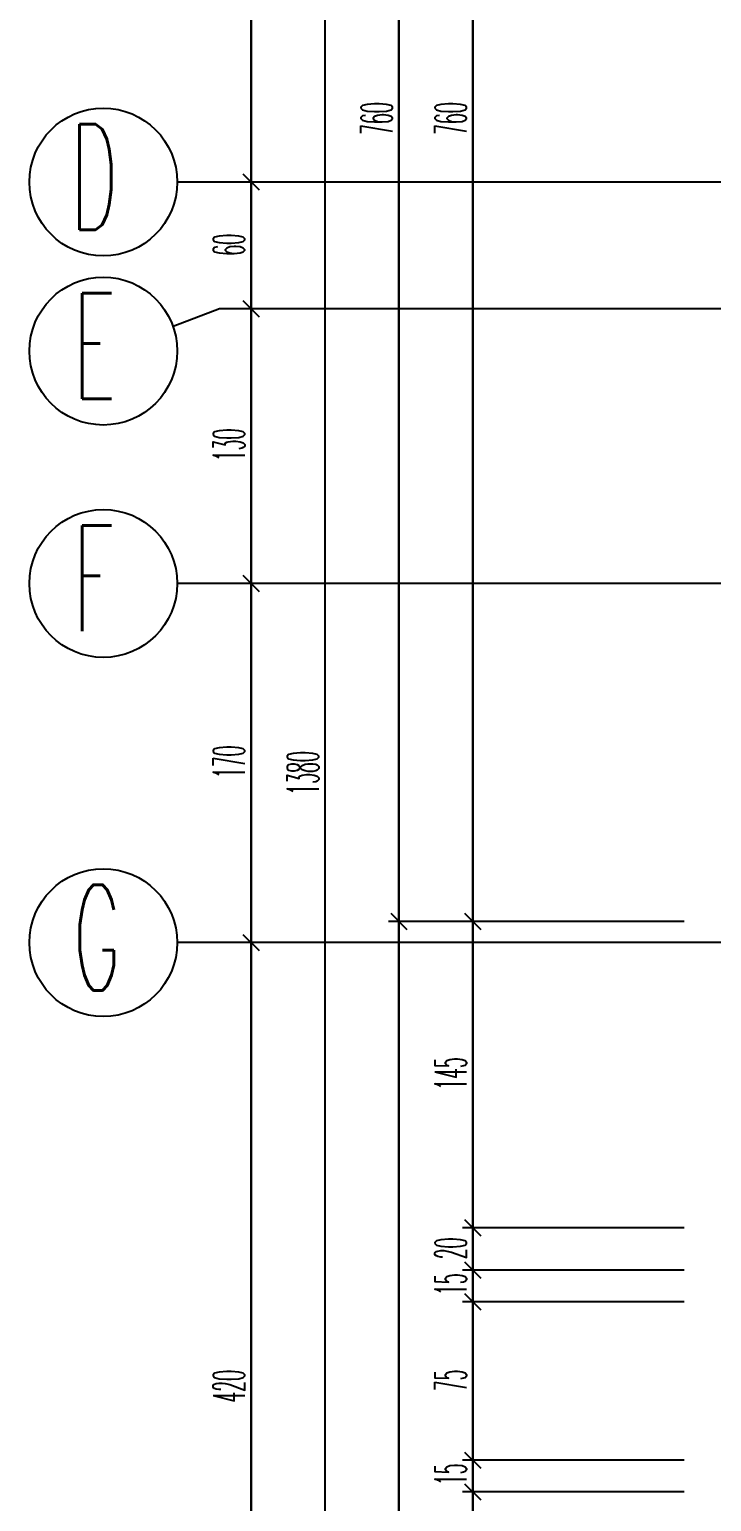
# Model space of a CAD drawing. Extents: x 78 to 306, y -397 to 18.
# Drawn here: x 271.0231 to 271.0877, y -396.6645 to -396.5251 of the extents above; entities that cross this region are included whole.
import ezdxf

# ---------------------------------------------------------------- set-up
doc = ezdxf.new("R2010")
doc.units = 0
doc.header["$LTSCALE"] = 0.5
doc.header["$MEASUREMENT"] = 0
doc.linetypes.add('DASHDOT2', pattern=[0.5, 0.25, -0.125, 0, -0.125])
doc.layers.get('0').update_dxf_attribs({"linetype": 'CONTINUOUS'})
for name, color, linetype in [('AKS', 5, 'DASHDOT2'), ('KOLON', 4, 'CONTINUOUS'), ('OLCU', 31, 'CONTINUOUS'), ('TEFRIS', 11, 'CONTINUOUS')]:
    doc.layers.add(name, color=color, linetype=linetype)
doc.styles.add('OLCU', font='romans.shx', dxfattribs={"width": 0.6, "height": 0.125})
doc.styles.add('OLCUIC', font='ROMANS.SHX', dxfattribs={"width": 0.4, "height": 0.15})

msp = doc.modelspace()

# ---------------------------------------------------------------- linework, layer by layer
at = {"color": 0, "linetype": 'ByBlock'}
for p, q in [((271.04489, -396.54031), (271.04339, -396.53881)), ((271.04339, -396.53881), (271.04489, -396.54031)), ((271.04489, -396.55231), (271.04339, -396.55081)), ((271.04339, -396.55081), (271.04489, -396.55231)), ((271.04489, -396.57831), (271.04339, -396.57681)), ((271.04339, -396.57681), (271.04489, -396.57831)), ((271.05889, -396.61031), (271.05739, -396.60881)), ((271.05739, -396.60881), (271.05889, -396.61031)), ((271.06589, -396.61031), (271.06439, -396.60881)), ((271.06439, -396.60881), (271.06589, -396.61031)), ((271.04489, -396.61231), (271.04339, -396.61081)), ((271.04339, -396.61081), (271.04489, -396.61231)), ((271.06589, -396.63931), (271.06439, -396.63781)), ((271.06439, -396.63781), (271.06589, -396.63931)), ((271.06589, -396.64331), (271.06439, -396.64181)), ((271.06439, -396.64181), (271.06589, -396.64331)), ((271.06589, -396.64631), (271.06439, -396.64481)), ((271.06439, -396.64481), (271.06589, -396.64631)), ((271.06589, -396.66131), (271.06439, -396.65981)), ((271.06439, -396.65981), (271.06589, -396.66131)), ((271.06589, -396.66431), (271.06439, -396.66281)), ((271.06439, -396.66281), (271.06589, -396.66431))]:
    msp.add_line(p, q, dxfattribs=at)
at = {"layer": 'AKS'}
for p, q in [((271.33314, -396.53956), (271.03714, -396.53956)), ((271.04114, -396.55156), (271.03675, -396.55324)), ((271.33314, -396.55156), (271.04114, -396.55156)), ((271.33314, -396.57756), (271.03714, -396.57756)), ((271.33314, -396.61156), (271.03714, -396.61156))]:
    msp.add_line(p, q, dxfattribs=at)
at = {"layer": 'OLCU', "ltscale": 1.4}
for p, q in [((271.04414, -396.73456), (271.04414, -396.45656)), ((271.05114, -396.73456), (271.05114, -396.45656)), ((271.05814, -396.73456), (271.05814, -396.45656)), ((271.06514, -396.73456), (271.06514, -396.45656)), ((271.05114, -396.73356), (271.05114, -396.45756)), ((271.05814, -396.45756), (271.05814, -396.60956)), ((271.06514, -396.45756), (271.06514, -396.60956)), ((271.04414, -396.48756), (271.04414, -396.53956)), ((271.04414, -396.53956), (271.04414, -396.55156)), ((271.04414, -396.55156), (271.04414, -396.57756)), ((271.04414, -396.57756), (271.04414, -396.61156)), ((271.08514, -396.60956), (271.05714, -396.60956)), ((271.05814, -396.60956), (271.05814, -396.73356)), ((271.06514, -396.60956), (271.06514, -396.63856)), ((271.04414, -396.61156), (271.04414, -396.69556)), ((271.08514, -396.63856), (271.06414, -396.63856)), ((271.06514, -396.63856), (271.06514, -396.64256)), ((271.08514, -396.64256), (271.06414, -396.64256)), ((271.06514, -396.64256), (271.06514, -396.64556)), ((271.08514, -396.64556), (271.06414, -396.64556)), ((271.06514, -396.64556), (271.06514, -396.66056)), ((271.08514, -396.66056), (271.06414, -396.66056)), ((271.06514, -396.66056), (271.06514, -396.66356)), ((271.08514, -396.66356), (271.06414, -396.66356)), ((271.06514, -396.66356), (271.06514, -396.66756))]:
    msp.add_line(p, q, dxfattribs=at)
at = {"layer": 'TEFRIS'}
for centre in [(271.03014, -396.53956), (271.03014, -396.55556), (271.03014, -396.57756), (271.03014, -396.61156)]:
    msp.add_circle(centre, 0.007, dxfattribs=at)

# ---------------------------------------------------------------- texts
at = {"layer": 'KOLON', "style": 'OLCU', "width": 0.5}
for s, p in [('D', (271.02704, -396.54408)), ('E', (271.02728, -396.56008)), ('F', (271.02728, -396.58208)), ('G', (271.02728, -396.61608))]:
    msp.add_text(s, height=0.01, dxfattribs=at).set_placement(p)
at = {"layer": 'OLCU', "style": 'OLCUIC', "width": 0.4}
for s, p in [('760', (271.05754, -396.5351)), ('760', (271.06454, -396.5351)), ('60', (271.04354, -396.54653)), ('130', (271.04354, -396.56599)), ('170', (271.04354, -396.59599)), ('1380', (271.05054, -396.59756)), ('145', (271.06454, -396.62549)), ('20', (271.06454, -396.64153)), ('15', (271.06454, -396.64492)), ('420', (271.04354, -396.6551)), ('75', (271.06454, -396.65403)), ('15', (271.06454, -396.66292))]:
    msp.add_text(s, height=0.003, rotation=90, dxfattribs=at).set_placement(p)

doc.saveas('drawing.dxf')
